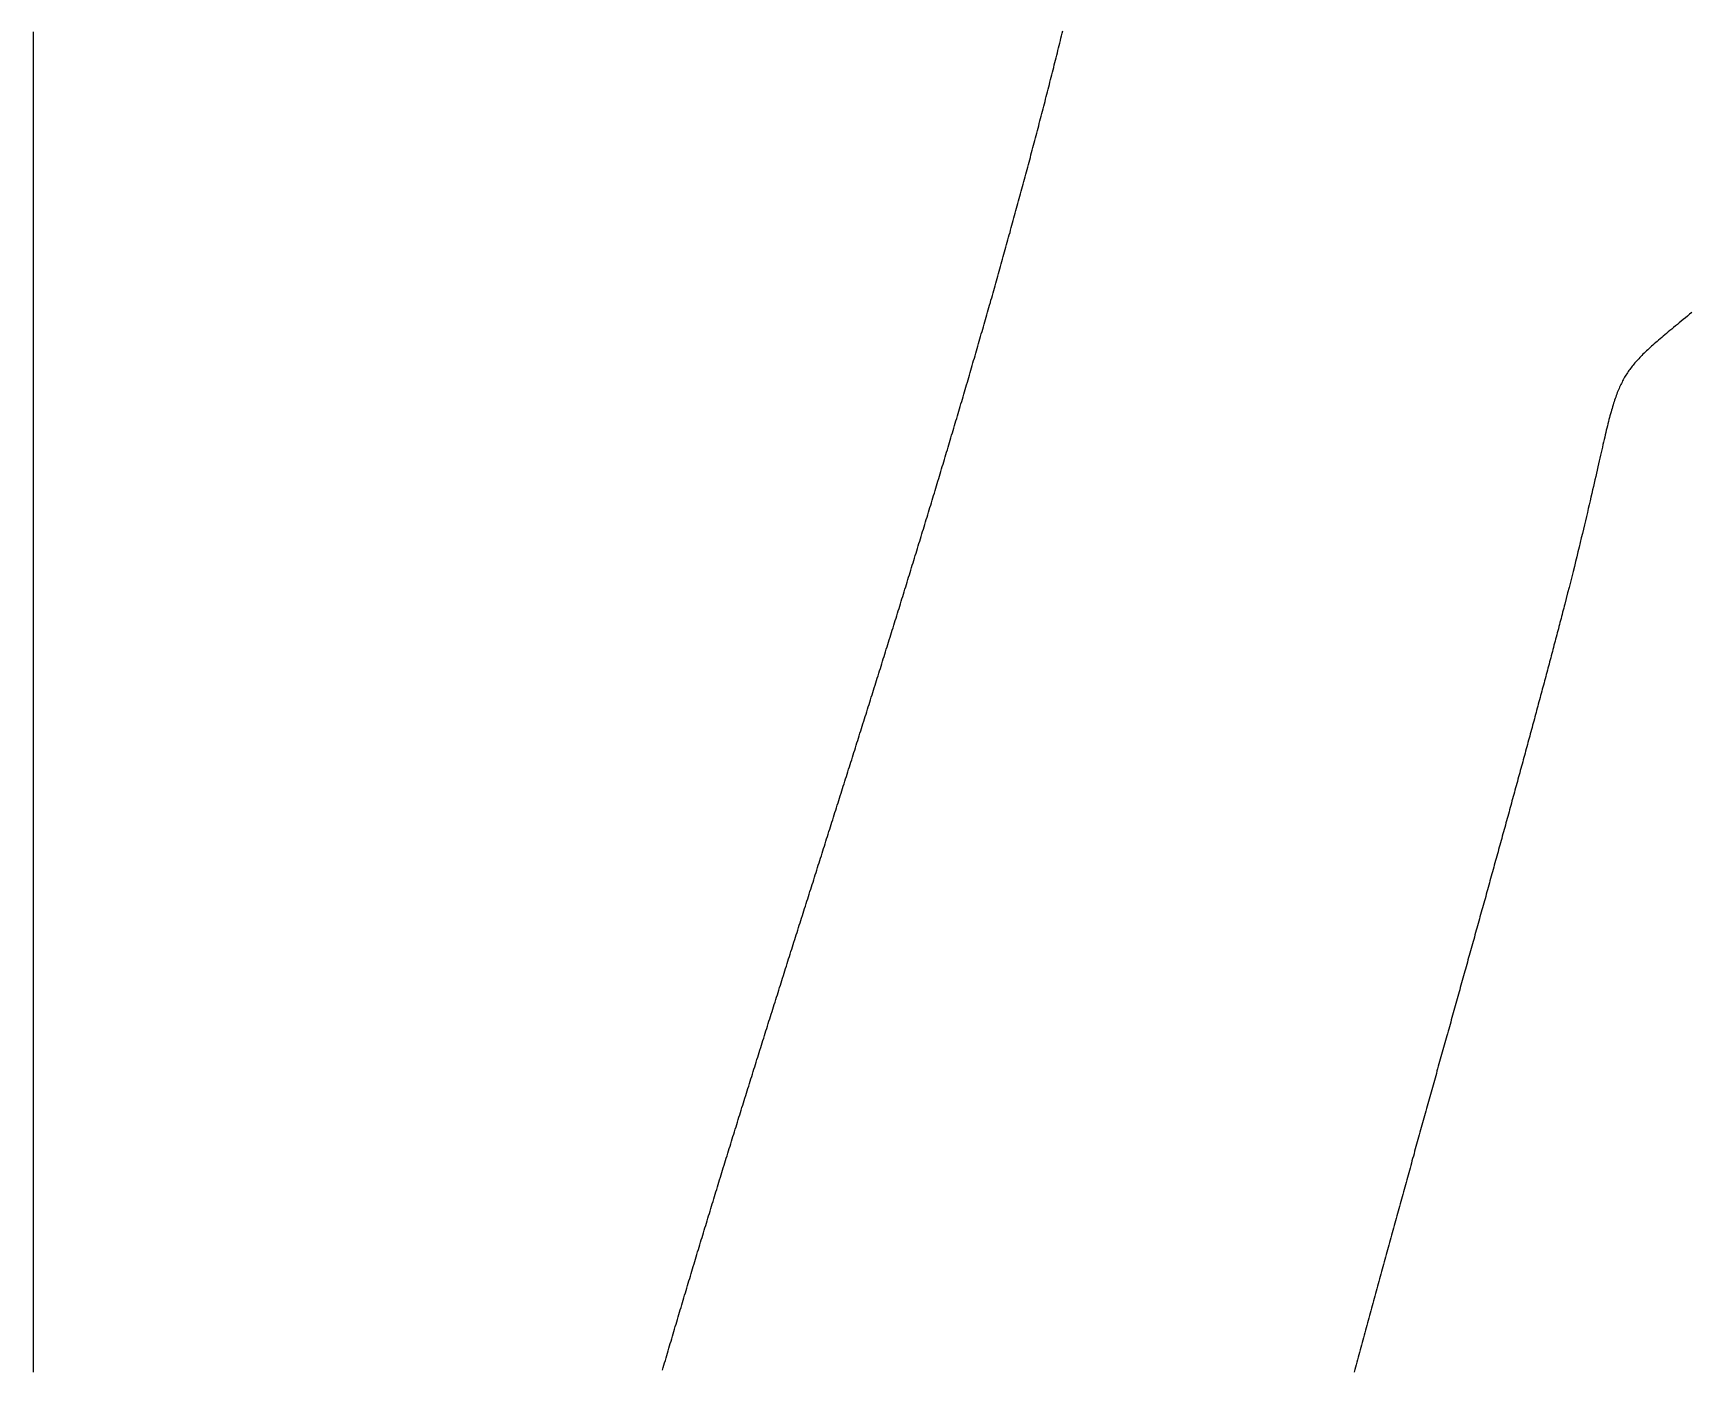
# Model space of a CAD drawing. Header units: metres. Extents: x -33 to 33, y -106 to 106.
# Drawn here: x -32.98 to 0, y -26.58 to 0 of the extents above; entities that cross this region are included whole.
import ezdxf

# ---------------------------------------------------------------- set-up
doc = ezdxf.new("R2010")
doc.units = ezdxf.units.M

msp = doc.modelspace()

# ---------------------------------------------------------------- linework, layer by layer
for points in [[(-32.98, 0.025), (-32.98, -0.025), (-32.98, -0.075), (-32.98, -0.125), (-32.98, -0.175), (-32.98, -0.225), (-32.98, -0.275), (-32.98, -0.325), (-32.98, -0.375), (-32.98, -0.425), (-32.98, -0.475), (-32.98, -0.525), (-32.98, -0.575), (-32.98, -0.625), (-32.98, -0.675), (-32.98, -0.725), (-32.98, -0.775), (-32.98, -0.825), (-32.98, -0.875), (-32.98, -0.925), (-32.98, -0.975), (-32.98, -1.025), (-32.98, -1.075), (-32.98, -1.125), (-32.98, -1.175), (-32.98, -1.225), (-32.98, -1.275), (-32.98, -1.325), (-32.98, -1.375), (-32.98, -1.425), (-32.98, -1.475), (-32.98, -1.525), (-32.98, -1.575), (-32.98, -1.625), (-32.98, -1.675), (-32.98, -1.725), (-32.98, -1.775), (-32.98, -1.825), (-32.98, -1.875), (-32.98, -1.925), (-32.98, -1.975), (-32.98, -2.025), (-32.98, -2.075), (-32.98, -2.125), (-32.98, -2.175), (-32.98, -2.225), (-32.98, -2.275), (-32.98, -2.325), (-32.98, -2.375), (-32.98, -2.425), (-32.98, -2.475), (-32.98, -2.525), (-32.98, -2.575), (-32.98, -2.625), (-32.98, -2.675), (-32.98, -2.725), (-32.98, -2.775), (-32.98, -2.825), (-32.98, -2.875), (-32.98, -2.925), (-32.98, -2.975), (-32.98, -3.025), (-32.98, -3.075), (-32.98, -3.125), (-32.98, -3.175), (-32.98, -3.225), (-32.98, -3.275), (-32.98, -3.325), (-32.98, -3.375), (-32.98, -3.425), (-32.98, -3.475), (-32.98, -3.525), (-32.98, -3.575), (-32.98, -3.625), (-32.98, -3.675), (-32.98, -3.725), (-32.98, -3.776), (-32.98, -3.826), (-32.98, -3.876), (-32.98, -3.926), (-32.98, -3.976), (-32.98, -4.026), (-32.98, -4.076), (-32.98, -4.126), (-32.98, -4.176), (-32.98, -4.226), (-32.98, -4.276), (-32.98, -4.326), (-32.98, -4.376), (-32.98, -4.426), (-32.98, -4.476), (-32.98, -4.526), (-32.98, -4.576), (-32.98, -4.626), (-32.98, -4.676), (-32.98, -4.726), (-32.98, -4.776), (-32.98, -4.826), (-32.98, -4.876), (-32.98, -4.926), (-32.98, -4.976), (-32.98, -5.026), (-32.98, -5.076), (-32.98, -5.126), (-32.98, -5.176), (-32.98, -5.226), (-32.98, -5.276), (-32.98, -5.326), (-32.98, -5.376), (-32.98, -5.426), (-32.98, -5.476), (-32.98, -5.526), (-32.98, -5.576), (-32.98, -5.626), (-32.98, -5.676), (-32.98, -5.726), (-32.98, -5.776), (-32.98, -5.826), (-32.98, -5.876), (-32.98, -5.926), (-32.98, -5.976), (-32.98, -6.026), (-32.98, -6.076), (-32.98, -6.126), (-32.98, -6.176), (-32.98, -6.226), (-32.98, -6.276), (-32.98, -6.326), (-32.98, -6.376), (-32.98, -6.426), (-32.98, -6.476), (-32.98, -6.526), (-32.98, -6.576), (-32.98, -6.626), (-32.98, -6.676), (-32.98, -6.726), (-32.98, -6.776), (-32.98, -6.826), (-32.98, -6.876), (-32.98, -6.926), (-32.98, -6.976), (-32.98, -7.026), (-32.98, -7.076), (-32.98, -7.126), (-32.98, -7.176), (-32.98, -7.226), (-32.98, -7.276), (-32.98, -7.326), (-32.98, -7.376), (-32.98, -7.426), (-32.98, -7.476), (-32.98, -7.526), (-32.98, -7.576), (-32.98, -7.626), (-32.98, -7.676), (-32.98, -7.726), (-32.98, -7.776), (-32.98, -7.826), (-32.98, -7.876), (-32.98, -7.926), (-32.98, -7.976), (-32.98, -8.026), (-32.98, -8.076), (-32.98, -8.126), (-32.98, -8.176), (-32.98, -8.226), (-32.98, -8.276), (-32.98, -8.326), (-32.98, -8.376), (-32.98, -8.426), (-32.98, -8.476), (-32.98, -8.526), (-32.98, -8.576), (-32.98, -8.626), (-32.98, -8.676), (-32.98, -8.726), (-32.98, -8.776), (-32.98, -8.826), (-32.98, -8.876), (-32.98, -8.926), (-32.98, -8.976), (-32.98, -9.026), (-32.98, -9.076), (-32.98, -9.126), (-32.98, -9.176), (-32.98, -9.226), (-32.98, -9.276), (-32.98, -9.326), (-32.98, -9.376), (-32.98, -9.426), (-32.98, -9.476), (-32.98, -9.526), (-32.98, -9.576), (-32.98, -9.626), (-32.98, -9.676), (-32.98, -9.726), (-32.98, -9.776), (-32.98, -9.826), (-32.98, -9.876), (-32.98, -9.926), (-32.98, -9.976), (-32.98, -10.026), (-32.98, -10.076), (-32.98, -10.126), (-32.98, -10.176), (-32.98, -10.226), (-32.98, -10.276), (-32.98, -10.326), (-32.98, -10.376), (-32.98, -10.426), (-32.98, -10.476), (-32.98, -10.526), (-32.98, -10.576), (-32.98, -10.626), (-32.98, -10.676), (-32.98, -10.726), (-32.98, -10.776), (-32.98, -10.826), (-32.98, -10.876), (-32.98, -10.926), (-32.98, -10.976), (-32.98, -11.026), (-32.98, -11.076), (-32.98, -11.126), (-32.98, -11.176), (-32.98, -11.226), (-32.98, -11.277), (-32.98, -11.327), (-32.98, -11.377), (-32.98, -11.427), (-32.98, -11.477), (-32.98, -11.527), (-32.98, -11.577), (-32.98, -11.627), (-32.98, -11.677), (-32.98, -11.727), (-32.98, -11.777), (-32.98, -11.827), (-32.98, -11.877), (-32.98, -11.927), (-32.98, -11.977), (-32.98, -12.027), (-32.98, -12.077), (-32.98, -12.127), (-32.98, -12.177), (-32.98, -12.227), (-32.98, -12.277), (-32.98, -12.327), (-32.98, -12.377), (-32.98, -12.427), (-32.98, -12.477), (-32.98, -12.527), (-32.98, -12.577), (-32.98, -12.627), (-32.98, -12.677), (-32.98, -12.727), (-32.98, -12.777), (-32.98, -12.827), (-32.98, -12.877), (-32.98, -12.927), (-32.98, -12.977), (-32.98, -13.027), (-32.98, -13.077), (-32.98, -13.127), (-32.98, -13.177), (-32.98, -13.227), (-32.98, -13.277), (-32.98, -13.327), (-32.98, -13.377), (-32.98, -13.427), (-32.98, -13.477), (-32.98, -13.527), (-32.98, -13.577), (-32.98, -13.627), (-32.98, -13.677), (-32.98, -13.727), (-32.98, -13.777), (-32.98, -13.827), (-32.98, -13.877), (-32.98, -13.927), (-32.98, -13.977), (-32.98, -14.027), (-32.98, -14.077), (-32.98, -14.127), (-32.98, -14.177), (-32.98, -14.227), (-32.98, -14.277), (-32.98, -14.327), (-32.98, -14.377), (-32.98, -14.427), (-32.98, -14.477), (-32.98, -14.527), (-32.98, -14.577), (-32.98, -14.627), (-32.98, -14.677), (-32.98, -14.727), (-32.98, -14.777), (-32.98, -14.827), (-32.98, -14.877), (-32.98, -14.927), (-32.98, -14.977), (-32.98, -15.027), (-32.98, -15.077), (-32.98, -15.127), (-32.98, -15.177), (-32.98, -15.227), (-32.98, -15.277), (-32.98, -15.327), (-32.98, -15.377), (-32.98, -15.427), (-32.98, -15.477), (-32.98, -15.527), (-32.98, -15.577), (-32.98, -15.627), (-32.98, -15.677), (-32.98, -15.727), (-32.98, -15.777), (-32.98, -15.827), (-32.98, -15.877), (-32.98, -15.927), (-32.98, -15.977), (-32.98, -16.027), (-32.98, -16.077), (-32.98, -16.127), (-32.98, -16.177), (-32.98, -16.227), (-32.98, -16.277), (-32.98, -16.327), (-32.98, -16.377), (-32.98, -16.427), (-32.98, -16.477), (-32.98, -16.527), (-32.98, -16.577), (-32.98, -16.627), (-32.98, -16.677), (-32.98, -16.727), (-32.98, -16.777), (-32.98, -16.827), (-32.98, -16.877), (-32.98, -16.927), (-32.98, -16.977), (-32.98, -17.027), (-32.98, -17.077), (-32.98, -17.127), (-32.98, -17.177), (-32.98, -17.227), (-32.98, -17.277), (-32.98, -17.327), (-32.98, -17.377), (-32.98, -17.427), (-32.98, -17.477), (-32.98, -17.527), (-32.98, -17.577), (-32.98, -17.627), (-32.98, -17.677), (-32.98, -17.727), (-32.98, -17.777), (-32.98, -17.827), (-32.98, -17.877), (-32.98, -17.927), (-32.98, -17.977), (-32.98, -18.027), (-32.98, -18.077), (-32.98, -18.127), (-32.98, -18.177), (-32.98, -18.227), (-32.98, -18.277), (-32.98, -18.327), (-32.98, -18.377), (-32.98, -18.427), (-32.98, -18.477), (-32.98, -18.527), (-32.98, -18.577), (-32.98, -18.627), (-32.98, -18.677), (-32.98, -18.727), (-32.98, -18.778), (-32.98, -18.828), (-32.98, -18.878), (-32.98, -18.928), (-32.98, -18.978), (-32.98, -19.028), (-32.98, -19.078), (-32.98, -19.128), (-32.98, -19.178), (-32.98, -19.228), (-32.98, -19.278), (-32.98, -19.328), (-32.98, -19.378), (-32.98, -19.428), (-32.98, -19.478), (-32.98, -19.528), (-32.98, -19.578), (-32.98, -19.628), (-32.98, -19.678), (-32.98, -19.728), (-32.98, -19.778), (-32.98, -19.828), (-32.98, -19.878), (-32.98, -19.928), (-32.98, -19.978), (-32.98, -20.028), (-32.98, -20.078), (-32.98, -20.128), (-32.98, -20.178), (-32.98, -20.228), (-32.98, -20.278), (-32.98, -20.328), (-32.98, -20.378), (-32.98, -20.428), (-32.98, -20.478), (-32.98, -20.528), (-32.98, -20.578), (-32.98, -20.628), (-32.98, -20.678), (-32.98, -20.728), (-32.98, -20.778), (-32.98, -20.828), (-32.98, -20.878), (-32.98, -20.928), (-32.98, -20.978), (-32.98, -21.028), (-32.98, -21.078), (-32.98, -21.128), (-32.98, -21.178), (-32.98, -21.228), (-32.98, -21.278), (-32.98, -21.328), (-32.98, -21.378), (-32.98, -21.428), (-32.98, -21.478), (-32.98, -21.528), (-32.98, -21.578), (-32.98, -21.628), (-32.98, -21.678), (-32.98, -21.728), (-32.98, -21.778), (-32.98, -21.828), (-32.98, -21.878), (-32.98, -21.928), (-32.98, -21.978), (-32.98, -22.028), (-32.98, -22.078), (-32.98, -22.128), (-32.98, -22.178), (-32.98, -22.228), (-32.98, -22.278), (-32.98, -22.328), (-32.98, -22.378), (-32.98, -22.428), (-32.98, -22.478), (-32.98, -22.528), (-32.98, -22.578), (-32.98, -22.628), (-32.98, -22.678), (-32.98, -22.728), (-32.98, -22.778), (-32.98, -22.828), (-32.98, -22.878), (-32.98, -22.928), (-32.98, -22.978), (-32.98, -23.028), (-32.98, -23.078), (-32.98, -23.128), (-32.98, -23.178), (-32.98, -23.228), (-32.98, -23.278), (-32.98, -23.328), (-32.98, -23.378), (-32.98, -23.428), (-32.98, -23.478), (-32.98, -23.528), (-32.98, -23.578), (-32.98, -23.628), (-32.98, -23.678), (-32.98, -23.728), (-32.98, -23.778), (-32.98, -23.828), (-32.98, -23.878), (-32.98, -23.928), (-32.98, -23.978), (-32.98, -24.028), (-32.98, -24.078), (-32.98, -24.128), (-32.98, -24.178), (-32.98, -24.228), (-32.98, -24.278), (-32.98, -24.328), (-32.98, -24.378), (-32.98, -24.428), (-32.98, -24.478), (-32.98, -24.528), (-32.98, -24.578), (-32.98, -24.628), (-32.98, -24.678), (-32.98, -24.728), (-32.98, -24.778), (-32.98, -24.828), (-32.98, -24.878), (-32.98, -24.928), (-32.98, -24.978), (-32.98, -25.028), (-32.98, -25.078), (-32.98, -25.128), (-32.98, -25.178), (-32.98, -25.228), (-32.98, -25.278), (-32.98, -25.328), (-32.98, -25.378), (-32.98, -25.428), (-32.98, -25.478), (-32.98, -25.528), (-32.98, -25.578), (-32.98, -25.628), (-32.98, -25.678), (-32.98, -25.728), (-32.98, -25.778), (-32.98, -25.828), (-32.98, -25.878), (-32.98, -25.928), (-32.98, -25.978), (-32.98, -26.028), (-32.98, -26.078), (-32.98, -26.128), (-32.98, -26.178), (-32.98, -26.228), (-32.98, -26.279), (-32.98, -26.329), (-32.98, -26.379), (-32.98, -26.429), (-32.98, -26.479), (-32.98, -26.529), (-32.98, -26.579), (-32.98, -26.629)], [(-20.466, -26.589), (-20.452, -26.541), (-20.438, -26.493), (-20.424, -26.445), (-20.41, -26.397), (-20.396, -26.349), (-20.382, -26.301), (-20.368, -26.253), (-20.354, -26.205), (-20.34, -26.157), (-20.325, -26.109), (-20.311, -26.061), (-20.297, -26.013), (-20.283, -25.965), (-20.269, -25.917), (-20.255, -25.869), (-20.241, -25.821), (-20.226, -25.773), (-20.212, -25.725), (-20.198, -25.677), (-20.184, -25.629), (-20.17, -25.581), (-20.155, -25.533), (-20.141, -25.486), (-20.127, -25.438), (-20.113, -25.39), (-20.098, -25.342), (-20.084, -25.294), (-20.07, -25.246), (-20.055, -25.198), (-20.041, -25.15), (-20.027, -25.102), (-20.012, -25.054), (-19.998, -25.006), (-19.984, -24.958), (-19.969, -24.91), (-19.955, -24.862), (-19.941, -24.815), (-19.926, -24.767), (-19.912, -24.719), (-19.898, -24.671), (-19.883, -24.623), (-19.869, -24.575), (-19.854, -24.527), (-19.84, -24.479), (-19.825, -24.431), (-19.811, -24.383), (-19.797, -24.336), (-19.782, -24.288), (-19.768, -24.24), (-19.753, -24.192), (-19.739, -24.144), (-19.724, -24.096), (-19.71, -24.048), (-19.695, -24), (-19.681, -23.953), (-19.666, -23.905), (-19.652, -23.857), (-19.637, -23.809), (-19.623, -23.761), (-19.608, -23.713), (-19.593, -23.665), (-19.579, -23.618), (-19.564, -23.57), (-19.55, -23.522), (-19.535, -23.474), (-19.521, -23.426), (-19.506, -23.378), (-19.491, -23.33), (-19.477, -23.283), (-19.462, -23.235), (-19.447, -23.187), (-19.433, -23.139), (-19.418, -23.091), (-19.403, -23.043), (-19.389, -22.996), (-19.374, -22.948), (-19.359, -22.9), (-19.345, -22.852), (-19.33, -22.804), (-19.315, -22.756), (-19.301, -22.709), (-19.286, -22.661), (-19.271, -22.613), (-19.257, -22.565), (-19.242, -22.517), (-19.227, -22.47), (-19.212, -22.422), (-19.198, -22.374), (-19.183, -22.326), (-19.168, -22.278), (-19.153, -22.231), (-19.139, -22.183), (-19.124, -22.135), (-19.109, -22.087), (-19.094, -22.039), (-19.079, -21.992), (-19.065, -21.944), (-19.05, -21.896), (-19.035, -21.848), (-19.02, -21.8), (-19.005, -21.753), (-18.991, -21.705), (-18.976, -21.657), (-18.961, -21.609), (-18.946, -21.561), (-18.931, -21.514), (-18.916, -21.466), (-18.902, -21.418), (-18.887, -21.37), (-18.872, -21.322), (-18.857, -21.275), (-18.842, -21.227), (-18.827, -21.179), (-18.812, -21.131), (-18.797, -21.084), (-18.782, -21.036), (-18.768, -20.988), (-18.753, -20.94), (-18.738, -20.893), (-18.723, -20.845), (-18.708, -20.797), (-18.693, -20.749), (-18.678, -20.702), (-18.663, -20.654), (-18.648, -20.606), (-18.633, -20.558), (-18.618, -20.51), (-18.603, -20.463), (-18.588, -20.415), (-18.573, -20.367), (-18.559, -20.319), (-18.544, -20.272), (-18.529, -20.224), (-18.514, -20.176), (-18.499, -20.128), (-18.484, -20.081), (-18.469, -20.033), (-18.454, -19.985), (-18.439, -19.937), (-18.424, -19.89), (-18.409, -19.842), (-18.394, -19.794), (-18.379, -19.747), (-18.364, -19.699), (-18.349, -19.651), (-18.334, -19.603), (-18.319, -19.556), (-18.304, -19.508), (-18.289, -19.46), (-18.274, -19.412), (-18.259, -19.365), (-18.244, -19.317), (-18.229, -19.269), (-18.213, -19.221), (-18.198, -19.174), (-18.183, -19.126), (-18.168, -19.078), (-18.153, -19.031), (-18.138, -18.983), (-18.123, -18.935), (-18.108, -18.887), (-18.093, -18.84), (-18.078, -18.792), (-18.063, -18.744), (-18.048, -18.696), (-18.033, -18.649), (-18.018, -18.601), (-18.003, -18.553), (-17.988, -18.506), (-17.973, -18.458), (-17.958, -18.41), (-17.942, -18.362), (-17.927, -18.315), (-17.912, -18.267), (-17.897, -18.219), (-17.882, -18.172), (-17.867, -18.124), (-17.852, -18.076), (-17.837, -18.028), (-17.822, -17.981), (-17.807, -17.933), (-17.792, -17.885), (-17.777, -17.838), (-17.761, -17.79), (-17.746, -17.742), (-17.731, -17.694), (-17.716, -17.647), (-17.701, -17.599), (-17.686, -17.551), (-17.671, -17.504), (-17.656, -17.456), (-17.641, -17.408), (-17.626, -17.36), (-17.61, -17.313), (-17.595, -17.265), (-17.58, -17.217), (-17.565, -17.17), (-17.55, -17.122), (-17.535, -17.074), (-17.52, -17.026), (-17.505, -16.979), (-17.49, -16.931), (-17.474, -16.883), (-17.459, -16.836), (-17.444, -16.788), (-17.429, -16.74), (-17.414, -16.692), (-17.399, -16.645), (-17.384, -16.597), (-17.369, -16.549), (-17.354, -16.502), (-17.339, -16.454), (-17.323, -16.406), (-17.308, -16.359), (-17.293, -16.311), (-17.278, -16.263), (-17.263, -16.215), (-17.248, -16.168), (-17.233, -16.12), (-17.218, -16.072), (-17.203, -16.025), (-17.187, -15.977), (-17.172, -15.929), (-17.157, -15.881), (-17.142, -15.834), (-17.127, -15.786), (-17.112, -15.738), (-17.097, -15.691), (-17.082, -15.643), (-17.067, -15.595), (-17.052, -15.547), (-17.037, -15.5), (-17.021, -15.452), (-17.006, -15.404), (-16.991, -15.357), (-16.976, -15.309), (-16.961, -15.261), (-16.946, -15.214), (-16.931, -15.166), (-16.916, -15.118), (-16.901, -15.07), (-16.886, -15.023), (-16.871, -14.975), (-16.856, -14.927), (-16.84, -14.88), (-16.825, -14.832), (-16.81, -14.784), (-16.795, -14.736), (-16.78, -14.689), (-16.765, -14.641), (-16.75, -14.593), (-16.735, -14.546), (-16.72, -14.498), (-16.705, -14.45), (-16.69, -14.402), (-16.675, -14.355), (-16.66, -14.307), (-16.645, -14.259), (-16.63, -14.211), (-16.615, -14.164), (-16.6, -14.116), (-16.585, -14.068), (-16.57, -14.021), (-16.555, -13.973), (-16.54, -13.925), (-16.525, -13.877), (-16.51, -13.83), (-16.495, -13.782), (-16.48, -13.734), (-16.465, -13.686), (-16.45, -13.639), (-16.435, -13.591), (-16.42, -13.543), (-16.405, -13.496), (-16.39, -13.448), (-16.375, -13.4), (-16.36, -13.352), (-16.345, -13.305), (-16.33, -13.257), (-16.315, -13.209), (-16.3, -13.161), (-16.285, -13.114), (-16.27, -13.066), (-16.255, -13.018), (-16.24, -12.97), (-16.225, -12.923), (-16.21, -12.875), (-16.195, -12.827), (-16.18, -12.779), (-16.165, -12.732), (-16.15, -12.684), (-16.135, -12.636), (-16.12, -12.589), (-16.106, -12.541), (-16.091, -12.493), (-16.076, -12.445), (-16.061, -12.397), (-16.046, -12.35), (-16.031, -12.302), (-16.016, -12.254), (-16.001, -12.206), (-15.986, -12.159), (-15.972, -12.111), (-15.957, -12.063), (-15.942, -12.015), (-15.927, -11.968), (-15.912, -11.92), (-15.897, -11.872), (-15.882, -11.824), (-15.868, -11.777), (-15.853, -11.729), (-15.838, -11.681), (-15.823, -11.633), (-15.808, -11.586), (-15.793, -11.538), (-15.779, -11.49), (-15.764, -11.442), (-15.749, -11.394), (-15.734, -11.347), (-15.72, -11.299), (-15.705, -11.251), (-15.69, -11.203), (-15.675, -11.155), (-15.66, -11.108), (-15.646, -11.06), (-15.631, -11.012), (-15.616, -10.964), (-15.601, -10.917), (-15.587, -10.869), (-15.572, -10.821), (-15.557, -10.773), (-15.543, -10.725), (-15.528, -10.678), (-15.513, -10.63), (-15.499, -10.582), (-15.484, -10.534), (-15.469, -10.486), (-15.455, -10.439), (-15.44, -10.391), (-15.425, -10.343), (-15.411, -10.295), (-15.396, -10.247), (-15.381, -10.199), (-15.367, -10.152), (-15.352, -10.104), (-15.337, -10.056), (-15.323, -10.008), (-15.308, -9.96), (-15.294, -9.913), (-15.279, -9.865), (-15.265, -9.817), (-15.25, -9.769), (-15.235, -9.721), (-15.221, -9.673), (-15.206, -9.625), (-15.192, -9.578), (-15.177, -9.53), (-15.163, -9.482), (-15.148, -9.434), (-15.134, -9.386), (-15.119, -9.338), (-15.105, -9.291), (-15.09, -9.243), (-15.076, -9.195), (-15.061, -9.147), (-15.047, -9.099), (-15.032, -9.051), (-15.018, -9.003), (-15.003, -8.956), (-14.989, -8.908), (-14.975, -8.86), (-14.96, -8.812), (-14.946, -8.764), (-14.931, -8.716), (-14.917, -8.668), (-14.903, -8.62), (-14.888, -8.573), (-14.874, -8.525), (-14.86, -8.477), (-14.845, -8.429), (-14.831, -8.381), (-14.817, -8.333), (-14.802, -8.285), (-14.788, -8.237), (-14.774, -8.189), (-14.759, -8.142), (-14.745, -8.094), (-14.731, -8.046), (-14.717, -7.998), (-14.702, -7.95), (-14.688, -7.902), (-14.674, -7.854), (-14.66, -7.806), (-14.645, -7.758), (-14.631, -7.71), (-14.617, -7.662), (-14.603, -7.614), (-14.589, -7.567), (-14.575, -7.519), (-14.56, -7.471), (-14.546, -7.423), (-14.532, -7.375), (-14.518, -7.327), (-14.504, -7.279), (-14.49, -7.231), (-14.476, -7.183), (-14.462, -7.135), (-14.448, -7.087), (-14.433, -7.039), (-14.419, -6.991), (-14.405, -6.943), (-14.391, -6.895), (-14.377, -6.847), (-14.363, -6.799), (-14.349, -6.751), (-14.335, -6.703), (-14.321, -6.655), (-14.307, -6.607), (-14.293, -6.559), (-14.28, -6.511), (-14.266, -6.463), (-14.252, -6.415), (-14.238, -6.367), (-14.224, -6.319), (-14.21, -6.271), (-14.196, -6.223), (-14.182, -6.175), (-14.168, -6.127), (-14.155, -6.079), (-14.141, -6.031), (-14.127, -5.983), (-14.113, -5.935), (-14.099, -5.887), (-14.085, -5.839), (-14.072, -5.791), (-14.058, -5.743), (-14.044, -5.695), (-14.03, -5.647), (-14.017, -5.599), (-14.003, -5.551), (-13.989, -5.503), (-13.976, -5.455), (-13.962, -5.407), (-13.948, -5.359), (-13.935, -5.311), (-13.921, -5.263), (-13.907, -5.215), (-13.894, -5.167), (-13.88, -5.119), (-13.867, -5.071), (-13.853, -5.022), (-13.839, -4.974), (-13.826, -4.926), (-13.812, -4.878), (-13.799, -4.83), (-13.785, -4.782), (-13.772, -4.734), (-13.758, -4.686), (-13.745, -4.638), (-13.731, -4.59), (-13.718, -4.542), (-13.704, -4.493), (-13.691, -4.445), (-13.678, -4.397), (-13.664, -4.349), (-13.651, -4.301), (-13.637, -4.253), (-13.624, -4.205), (-13.611, -4.157), (-13.597, -4.108), (-13.584, -4.06), (-13.571, -4.012), (-13.557, -3.964), (-13.544, -3.916), (-13.531, -3.868), (-13.518, -3.82), (-13.504, -3.771), (-13.491, -3.723), (-13.478, -3.675), (-13.465, -3.627), (-13.452, -3.579), (-13.438, -3.53), (-13.425, -3.482), (-13.412, -3.434), (-13.399, -3.386), (-13.386, -3.338), (-13.373, -3.29), (-13.36, -3.241), (-13.347, -3.193), (-13.334, -3.145), (-13.321, -3.097), (-13.308, -3.049), (-13.295, -3), (-13.282, -2.952), (-13.269, -2.904), (-13.256, -2.856), (-13.243, -2.807), (-13.23, -2.759), (-13.217, -2.711), (-13.204, -2.663), (-13.191, -2.614), (-13.178, -2.566), (-13.165, -2.518), (-13.152, -2.47), (-13.14, -2.421), (-13.127, -2.373), (-13.114, -2.325), (-13.101, -2.277), (-13.088, -2.228), (-13.076, -2.18), (-13.063, -2.132), (-13.05, -2.083), (-13.037, -2.035), (-13.025, -1.987), (-13.012, -1.939), (-12.999, -1.89), (-12.987, -1.842), (-12.974, -1.794), (-12.962, -1.745), (-12.949, -1.697), (-12.936, -1.649), (-12.924, -1.6), (-12.911, -1.552), (-12.899, -1.504), (-12.886, -1.455), (-12.874, -1.407), (-12.861, -1.359), (-12.849, -1.31), (-12.836, -1.262), (-12.824, -1.214), (-12.811, -1.165), (-12.799, -1.117), (-12.787, -1.068), (-12.774, -1.02), (-12.762, -0.972), (-12.75, -0.923), (-12.737, -0.875), (-12.725, -0.827), (-12.713, -0.778), (-12.7, -0.73), (-12.688, -0.681), (-12.676, -0.633), (-12.664, -0.584), (-12.652, -0.536), (-12.639, -0.488), (-12.627, -0.439), (-12.615, -0.391), (-12.603, -0.342), (-12.591, -0.294), (-12.579, -0.245), (-12.567, -0.197), (-12.555, -0.149), (-12.543, -0.1), (-12.531, -0.052), (-12.519, -0.003), (-12.507, 0.045)], [(0, -5.553), (-0.044, -5.59), (-0.087, -5.626), (-0.129, -5.66), (-0.17, -5.695), (-0.21, -5.728), (-0.25, -5.761), (-0.288, -5.793), (-0.326, -5.824), (-0.363, -5.855), (-0.399, -5.885), (-0.434, -5.914), (-0.469, -5.943), (-0.503, -5.971), (-0.536, -5.999), (-0.568, -6.026), (-0.599, -6.053), (-0.63, -6.079), (-0.66, -6.105), (-0.69, -6.13), (-0.718, -6.155), (-0.746, -6.18), (-0.774, -6.204), (-0.8, -6.228), (-0.827, -6.251), (-0.852, -6.275), (-0.877, -6.298), (-0.901, -6.32), (-0.925, -6.343), (-0.948, -6.365), (-0.971, -6.387), (-0.993, -6.409), (-1.014, -6.431), (-1.035, -6.453), (-1.055, -6.474), (-1.075, -6.495), (-1.095, -6.517), (-1.114, -6.538), (-1.132, -6.56), (-1.15, -6.581), (-1.168, -6.602), (-1.185, -6.624), (-1.202, -6.645), (-1.218, -6.667), (-1.234, -6.688), (-1.25, -6.71), (-1.265, -6.732), (-1.28, -6.754), (-1.295, -6.776), (-1.309, -6.799), (-1.323, -6.822), (-1.337, -6.845), (-1.35, -6.868), (-1.363, -6.892), (-1.376, -6.916), (-1.388, -6.94), (-1.401, -6.965), (-1.413, -6.99), (-1.425, -7.016), (-1.437, -7.042), (-1.448, -7.068), (-1.459, -7.095), (-1.471, -7.122), (-1.482, -7.15), (-1.492, -7.179), (-1.503, -7.208), (-1.514, -7.237), (-1.524, -7.268), (-1.535, -7.298), (-1.545, -7.33), (-1.556, -7.362), (-1.566, -7.395), (-1.576, -7.429), (-1.586, -7.463), (-1.596, -7.498), (-1.607, -7.534), (-1.617, -7.571), (-1.627, -7.609), (-1.637, -7.647), (-1.648, -7.686), (-1.658, -7.726), (-1.668, -7.767), (-1.679, -7.81), (-1.69, -7.853), (-1.7, -7.896), (-1.711, -7.941), (-1.722, -7.987), (-1.733, -8.035), (-1.744, -8.083), (-1.756, -8.132), (-1.768, -8.182), (-1.779, -8.234), (-1.791, -8.286), (-1.804, -8.34), (-1.816, -8.395), (-1.829, -8.451), (-1.842, -8.509), (-1.855, -8.567), (-1.869, -8.627), (-1.883, -8.689), (-1.897, -8.751), (-1.911, -8.815), (-1.926, -8.881), (-1.941, -8.947), (-1.957, -9.015), (-1.973, -9.085), (-1.989, -9.156), (-2.006, -9.229), (-2.023, -9.303), (-2.04, -9.378), (-2.058, -9.455), (-2.076, -9.534), (-2.095, -9.614), (-2.115, -9.696), (-2.134, -9.78), (-2.155, -9.865), (-2.175, -9.952), (-2.197, -10.04), (-2.218, -10.13), (-2.241, -10.222), (-2.264, -10.316), (-2.287, -10.412), (-2.311, -10.509), (-2.336, -10.608), (-2.361, -10.709), (-2.387, -10.812), (-2.414, -10.917), (-2.441, -11.024), (-2.469, -11.132), (-2.497, -11.243), (-2.526, -11.355)], [(0, -5.553), (0, -5.553)], [(-2.526, -11.355), (-2.537, -11.396), (-2.547, -11.437), (-2.558, -11.477), (-2.569, -11.518), (-2.579, -11.559), (-2.59, -11.6), (-2.6, -11.641), (-2.611, -11.681), (-2.622, -11.722), (-2.633, -11.763), (-2.643, -11.804), (-2.654, -11.845), (-2.665, -11.886), (-2.676, -11.927), (-2.686, -11.968), (-2.697, -12.01), (-2.708, -12.051), (-2.719, -12.092), (-2.73, -12.133), (-2.741, -12.174), (-2.752, -12.216), (-2.762, -12.257), (-2.773, -12.298), (-2.784, -12.34), (-2.795, -12.381), (-2.806, -12.423), (-2.817, -12.464), (-2.828, -12.506), (-2.839, -12.547), (-2.85, -12.589), (-2.861, -12.63), (-2.872, -12.672), (-2.884, -12.714), (-2.895, -12.756), (-2.906, -12.797), (-2.917, -12.839), (-2.928, -12.881), (-2.939, -12.923), (-2.95, -12.965), (-2.962, -13.006), (-2.973, -13.048), (-2.984, -13.09), (-2.995, -13.132), (-3.007, -13.174), (-3.018, -13.216), (-3.029, -13.259), (-3.04, -13.301), (-3.052, -13.343), (-3.063, -13.385), (-3.074, -13.427), (-3.086, -13.47), (-3.097, -13.512), (-3.109, -13.554), (-3.12, -13.596), (-3.131, -13.639), (-3.143, -13.681), (-3.154, -13.724), (-3.166, -13.766), (-3.177, -13.809), (-3.189, -13.851), (-3.2, -13.894), (-3.212, -13.936), (-3.223, -13.979), (-3.235, -14.022), (-3.246, -14.064), (-3.258, -14.107), (-3.27, -14.15), (-3.281, -14.192), (-3.293, -14.235), (-3.304, -14.278), (-3.316, -14.321), (-3.328, -14.364), (-3.339, -14.407), (-3.351, -14.45), (-3.363, -14.493), (-3.375, -14.536), (-3.386, -14.579), (-3.398, -14.622), (-3.41, -14.665), (-3.422, -14.708), (-3.433, -14.751), (-3.445, -14.794), (-3.457, -14.838), (-3.469, -14.881), (-3.481, -14.924), (-3.492, -14.967), (-3.504, -15.011), (-3.516, -15.054), (-3.528, -15.098), (-3.54, -15.141), (-3.552, -15.184), (-3.564, -15.228), (-3.576, -15.271), (-3.588, -15.315), (-3.6, -15.359), (-3.612, -15.402), (-3.623, -15.446), (-3.635, -15.489), (-3.647, -15.533), (-3.659, -15.577), (-3.672, -15.621), (-3.684, -15.664), (-3.696, -15.708), (-3.708, -15.752), (-3.72, -15.796), (-3.732, -15.84), (-3.744, -15.884), (-3.756, -15.927), (-3.768, -15.971), (-3.78, -16.015), (-3.792, -16.059), (-3.805, -16.104), (-3.817, -16.148), (-3.829, -16.192), (-3.841, -16.236), (-3.853, -16.28), (-3.866, -16.324), (-3.878, -16.368), (-3.89, -16.413), (-3.902, -16.457), (-3.914, -16.501), (-3.927, -16.546), (-3.939, -16.59), (-3.951, -16.634), (-3.964, -16.679), (-3.976, -16.723), (-3.988, -16.768), (-4, -16.812), (-4.013, -16.857), (-4.025, -16.901), (-4.038, -16.946), (-4.05, -16.99), (-4.062, -17.035), (-4.075, -17.08), (-4.087, -17.124), (-4.099, -17.169), (-4.112, -17.214), (-4.124, -17.259), (-4.137, -17.303), (-4.149, -17.348), (-4.162, -17.393), (-4.174, -17.438), (-4.187, -17.483), (-4.199, -17.528), (-4.212, -17.573), (-4.224, -17.618), (-4.237, -17.663), (-4.249, -17.708), (-4.262, -17.753), (-4.274, -17.798), (-4.287, -17.843), (-4.299, -17.888), (-4.312, -17.933), (-4.324, -17.978), (-4.337, -18.024), (-4.35, -18.069), (-4.362, -18.114), (-4.375, -18.159), (-4.387, -18.205), (-4.4, -18.25), (-4.413, -18.295), (-4.425, -18.341), (-4.438, -18.386), (-4.451, -18.432), (-4.463, -18.477), (-4.476, -18.523), (-4.489, -18.568), (-4.501, -18.614), (-4.514, -18.659), (-4.527, -18.705), (-4.539, -18.75), (-4.552, -18.796), (-4.565, -18.842), (-4.578, -18.887), (-4.59, -18.933), (-4.603, -18.979), (-4.616, -19.025), (-4.629, -19.07), (-4.641, -19.116), (-4.654, -19.162), (-4.667, -19.208), (-4.68, -19.254), (-4.693, -19.3), (-4.705, -19.346), (-4.718, -19.392), (-4.731, -19.438), (-4.744, -19.484), (-4.757, -19.53), (-4.77, -19.576), (-4.782, -19.622), (-4.795, -19.668), (-4.808, -19.714), (-4.821, -19.76), (-4.834, -19.806), (-4.847, -19.852), (-4.86, -19.899), (-4.873, -19.945), (-4.885, -19.991), (-4.898, -20.038), (-4.911, -20.084), (-4.924, -20.13), (-4.937, -20.177), (-4.95, -20.223), (-4.963, -20.269), (-4.976, -20.316), (-4.989, -20.362), (-5.002, -20.409), (-5.015, -20.455), (-5.028, -20.502), (-5.041, -20.548), (-5.054, -20.595), (-5.067, -20.641), (-5.08, -20.688), (-5.093, -20.735), (-5.106, -20.781), (-5.119, -20.828), (-5.132, -20.875), (-5.145, -20.922), (-5.158, -20.968), (-5.171, -21.015), (-5.184, -21.062), (-5.197, -21.109), (-5.21, -21.156), (-5.223, -21.202), (-5.236, -21.249), (-5.249, -21.296), (-5.262, -21.343), (-5.275, -21.39), (-5.288, -21.437), (-5.301, -21.484), (-5.314, -21.531), (-5.327, -21.578), (-5.341, -21.625), (-5.354, -21.672), (-5.367, -21.719), (-5.38, -21.767), (-5.393, -21.814), (-5.406, -21.861), (-5.419, -21.908), (-5.432, -21.955), (-5.445, -22.003), (-5.459, -22.05), (-5.472, -22.097), (-5.485, -22.144), (-5.498, -22.192), (-5.511, -22.239), (-5.524, -22.286), (-5.537, -22.334), (-5.551, -22.381), (-5.564, -22.429), (-5.577, -22.476), (-5.59, -22.524), (-5.603, -22.571), (-5.616, -22.619), (-5.63, -22.666), (-5.643, -22.714), (-5.656, -22.761), (-5.669, -22.809), (-5.682, -22.857), (-5.695, -22.904), (-5.709, -22.952), (-5.722, -23), (-5.735, -23.047), (-5.748, -23.095), (-5.761, -23.143), (-5.775, -23.19), (-5.788, -23.238), (-5.801, -23.286), (-5.814, -23.334), (-5.827, -23.382), (-5.841, -23.43), (-5.854, -23.477), (-5.867, -23.525), (-5.88, -23.573), (-5.893, -23.621), (-5.907, -23.669), (-5.92, -23.717), (-5.933, -23.765), (-5.946, -23.813), (-5.96, -23.861), (-5.973, -23.909), (-5.986, -23.957), (-5.999, -24.005), (-6.012, -24.054), (-6.026, -24.102), (-6.039, -24.15), (-6.052, -24.198), (-6.065, -24.246), (-6.079, -24.294), (-6.092, -24.343), (-6.105, -24.391), (-6.118, -24.439), (-6.132, -24.487), (-6.145, -24.536), (-6.158, -24.584), (-6.171, -24.632), (-6.185, -24.681), (-6.198, -24.729), (-6.211, -24.778), (-6.224, -24.826), (-6.238, -24.874), (-6.251, -24.923), (-6.264, -24.971), (-6.277, -25.02), (-6.291, -25.068), (-6.304, -25.117), (-6.317, -25.165), (-6.33, -25.214), (-6.344, -25.263), (-6.357, -25.311), (-6.37, -25.36), (-6.383, -25.408), (-6.397, -25.457), (-6.41, -25.506), (-6.423, -25.555), (-6.436, -25.603), (-6.45, -25.652), (-6.463, -25.701), (-6.476, -25.749), (-6.489, -25.798), (-6.503, -25.847), (-6.516, -25.896), (-6.529, -25.945), (-6.542, -25.994), (-6.555, -26.042), (-6.569, -26.091), (-6.582, -26.14), (-6.595, -26.189), (-6.608, -26.238), (-6.622, -26.287), (-6.635, -26.336), (-6.648, -26.385), (-6.661, -26.434), (-6.675, -26.483), (-6.688, -26.532), (-6.701, -26.581), (-6.714, -26.63)]]:
    msp.add_lwpolyline(points)

doc.saveas('drawing.dxf')
